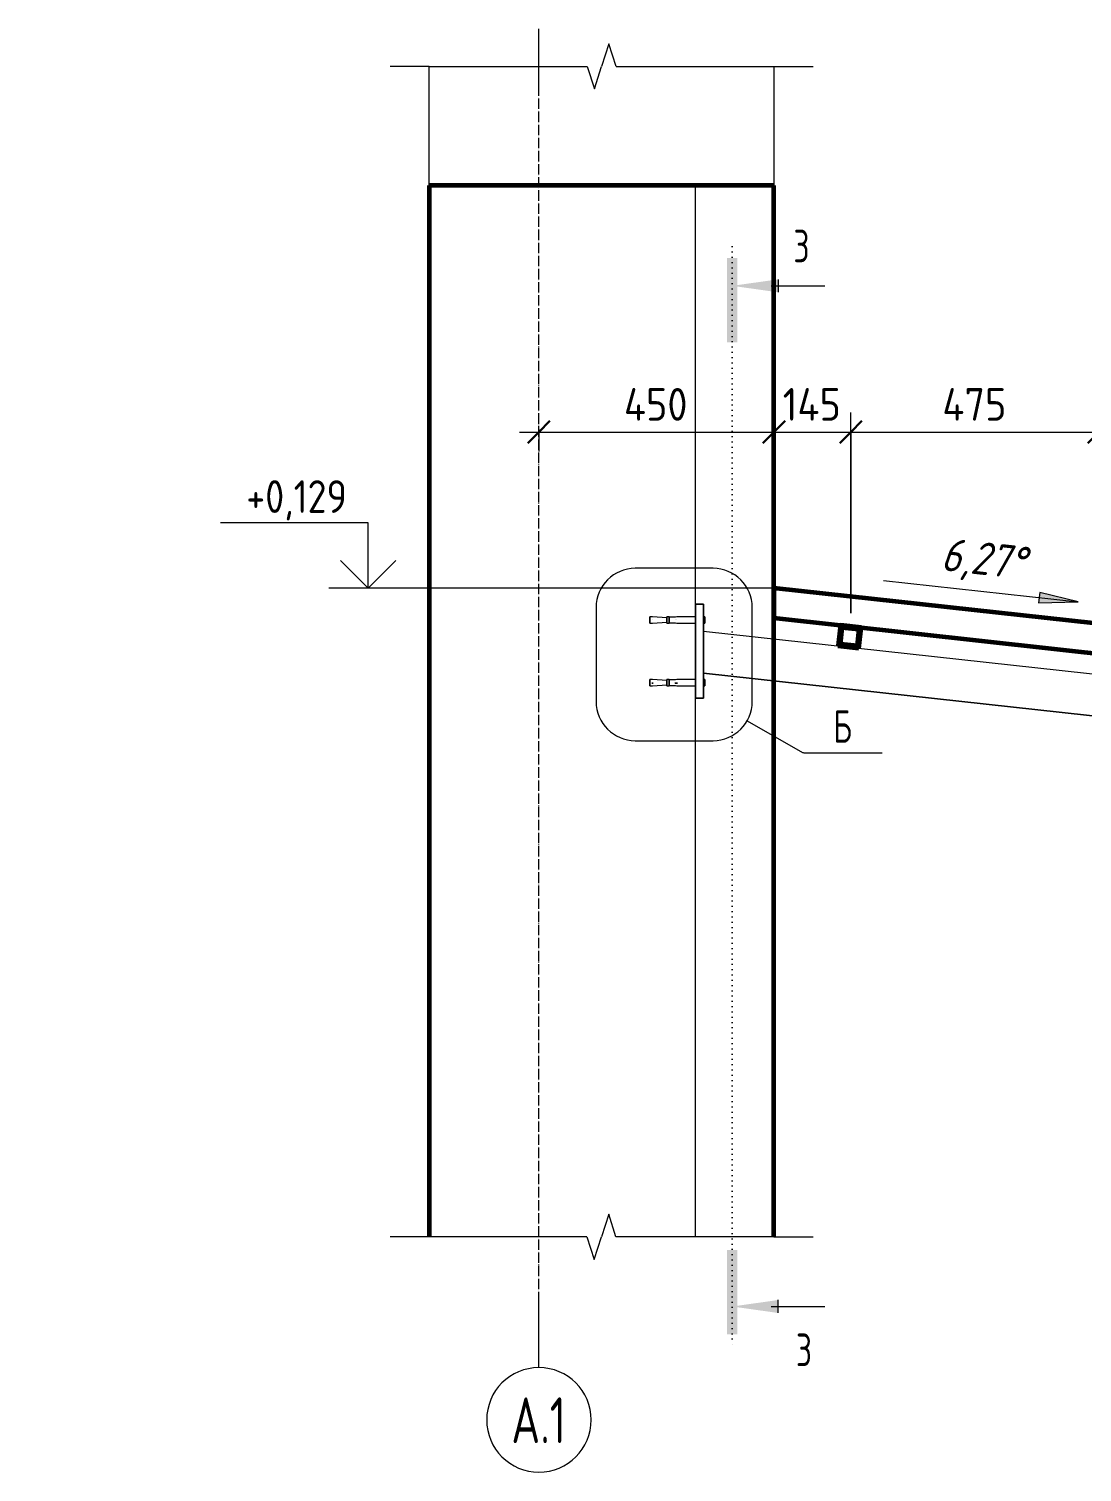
# Model space of a CAD drawing. Header units: millimetres. Extents: x 37710 to 88439, y -33428 to 33849.
# Drawn here: x 72745 to 74761, y -1562 to 1200 of the extents above; entities that cross this region are included whole.
import ezdxf

# ---------------------------------------------------------------- set-up
doc = ezdxf.new("R2010")
doc.units = ezdxf.units.MM
doc.linetypes.add('02 Штрихпунктирная _20 мм_', pattern=[25, 20, -2.5, 0, -2.5])
doc.linetypes.add('04 Пунктир 10мм', pattern=[10, 0, -10])
for name, color, linetype, lineweight in [('AA_Dim', 7, 'Continuous', 9), ('AA_Dim-25', 7, 'Continuous', 9), ('AA_Oformlenie', 7, 'Continuous', 9), ('AA_Razrez', 7, 'Continuous', 9), ('AA_Vinoska', 7, 'Continuous', 9), ('AA_Visotnaya otmetka', 7, 'Continuous', 9), ('AF_Balki', 7, 'Continuous', 20), ('AF_Okno', 7, 'Continuous', 20), ('AF_Pokritie', 7, 'Continuous', 9), ('AF_Stena_Опалубка', 253, 'Continuous', 20), ('Gen_Dim', 7, 'Continuous', 9), ('Gen_Fragment', 7, 'Continuous', 9), ('KR_Detal', 7, 'Continuous', 20), ('Оси', 7, 'Continuous', 9)]:
    doc.layers.add(name, color=color, linetype=linetype, lineweight=lineweight)
doc.styles.add('ISOCPEUR', font='isocpeur.ttf', dxfattribs={"width": 0.7, "height": 87.5})
doc.styles.add('ISOCPEUR_1', font='isocpeur.ttf', dxfattribs={"width": 0.9, "height": 62.5})
doc.styles.add('ISOCPEUR_2', font='isocpeur.ttf', dxfattribs={"width": 0.85, "height": 62.5})
doc.styles.add('ISOCPEUR_4', font='isocpeur.ttf', dxfattribs={"width": 0.7, "height": 62.5})
doc.styles.add('ISOCPEUR_I', font='isocpeui.ttf', dxfattribs={"width": 0.85, "height": 62.5})
doc.dimstyles.new('05_Округл_5мм__прозр_', dxfattribs={"dimscale": 304.8, "dimtxt": 62.248823, "dimasz": 0.139436, "dimexe": 0.123031, "dimexo": 0.082021, "dimgap": 0.008202, "dimtad": 1, "dimdec": 0, "dimrnd": 5, "dimdsep": 46, "dimtxsty": 'ISOCPEUR_1', "dimblk1": 'OBLIQUE', "dimblk2": 'OBLIQUE', "dimsah": 1, "dimcen": 0.09, "dimdle": 0.123031, "dimazin": 0, "dimtfac": 1, "dimtdec": 4, "dimtix": 1, "dimtmove": 0, "dimatfit": 3, "dimfxl": 1, "dimtvp": 1, "dimtolj": 1, "dimtzin": 0, "dimlwd": 18, "dimlwe": 18, "dimarcsym": 2})

# ---------------------------------------------------------------- blocks, each defined once
blk = doc.blocks.new('231_Отверстие прямоугольное в стене _Окно_Стена_ - Отверстие прямоугольное-3828284-Разрез 2 Опл1')
at = {"layer": 'AF_Okno', "lineweight": 9}
blk.add_line((30935, 900), (30935, 1128.261358), dxfattribs=at)
blk = doc.blocks.new('354_Прокат Лист _НесКаркас_РабПлоск_ - 354_Прокат Лист _НесКаркас_РабПлоск_-3859046-Разрез 2 Опл1')
at = {"layer": 'AF_Balki'}
for p, q in [((31445, 74.7), (31445, 98.7)), ((31445, 98.7), (31460, 98.7)), ((31460, 98.7), (31445, 98.7)), ((31445, 98.7), (31445, -81.3)), ((31460, 98.7), (31460, 74.7)), ((31460, -81.3), (31460, 98.7)), ((31445, -45.3), (31445, 62.7)), ((31460, 62.7), (31460, -45.3)), ((31445, -81.3), (31445, -57.3)), ((31460, -81.3), (31445, -81.3)), ((31445, -81.3), (31460, -81.3)), ((31460, -57.3), (31460, -81.3))]:
    blk.add_line(p, q, dxfattribs=at)
blk = doc.blocks.new('354_Анкер клиновой _СоедНесК_РабПлоск_ - M12x120_20-V66-Разрез 2 Опл1')
at = {"layer": 'KR_Detal'}
for p, q in [((31362.5, 74.7), (31357.7, 74.7)), ((31357.7, 68.7), (31357.7, 74.5)), ((31357.7, 74.5), (31357.7, 68.7)), ((31357.7, 68.7), (31357.7, 66)), ((31357.7, 66), (31357.7, 68.7)), ((31357.7, 65.7), (31357.7, 62.9)), ((31357.7, 62.9), (31357.7, 65.7)), ((31357.7, 62.7), (31362.5, 62.7)), ((31389.7, 72.9), (31362.5, 74.7)), ((31362.5, 68.7), (31362.5, 68.7)), ((31362.5, 68.7), (31362.5, 68.7)), ((31362.5, 62.7), (31389.7, 64.5)), ((31389.7, 68.7), (31389.7, 74.5)), ((31389.7, 74.5), (31389.7, 68.7)), ((31389.7, 68.7), (31389.7, 72.7)), ((31389.7, 72.7), (31389.7, 68.7)), ((31389.7, 68.7), (31389.7, 65.9)), ((31389.7, 65.9), (31389.7, 68.7)), ((31389.7, 68.7), (31389.7, 66)), ((31389.7, 66), (31389.7, 68.7)), ((31389.7, 65.7), (31389.7, 64.6)), ((31389.7, 64.6), (31389.7, 65.7)), ((31389.7, 65.7), (31389.7, 62.9)), ((31389.7, 62.9), (31389.7, 65.7)), ((31394.5, 68.7), (31394.5, 74.5)), ((31394.5, 74.5), (31394.5, 68.7)), ((31406.7, 74.1), (31394.5, 74.1)), ((31394.5, 68.7), (31394.5, 73.9)), ((31394.5, 73.9), (31394.5, 68.7)), ((31394.5, 68.7), (31394.5, 66)), ((31394.5, 66), (31394.5, 68.7)), ((31394.5, 68.7), (31394.5, 66)), ((31394.5, 66), (31394.5, 68.7)), ((31394.5, 66), (31394.5, 63.5)), ((31394.5, 63.5), (31394.5, 66)), ((31394.5, 65.7), (31394.5, 62.9)), ((31394.5, 62.9), (31394.5, 65.7)), ((31394.5, 63.3), (31406.7, 63.3)), ((31409.1, 74.7), (31406.7, 74.1)), ((31406.7, 68.7), (31406.7, 68.7)), ((31406.7, 68.7), (31406.7, 68.7)), ((31406.7, 63.3), (31409.1, 62.7)), ((31445, 74.7), (31409.1, 74.7)), ((31409.1, 68.7), (31409.1, 68.7)), ((31409.1, 68.7), (31409.1, 68.7)), ((31409.1, 62.7), (31445, 62.7)), ((31462.5, 74.7), (31460, 74.7)), ((31460, 62.7), (31462.5, 62.7)), ((31462.5, 68.7), (31462.5, 74.5)), ((31462.5, 74.5), (31462.5, 68.7)), ((31462.5, 68.7), (31462.5, 62.9)), ((31462.5, 62.9), (31462.5, 68.7))]:
    blk.add_line(p, q, dxfattribs=at)
blk = doc.blocks.new('354_Анкер клиновой _СоедНесК_РабПлоск_ - M12x120_20-V67-Разрез 2 Опл1')
at = {"layer": 'KR_Detal'}
for p, q in [((31362.5, 74.7), (31357.7, 74.7)), ((31357.7, 68.7), (31357.7, 74.7)), ((31357.7, 74.5), (31357.7, 68.7)), ((31357.7, 68.7), (31357.7, 66)), ((31357.7, 62.7), (31357.7, 68.7)), ((31357.7, 65.7), (31357.7, 62.9)), ((31357.7, 62.7), (31362.5, 62.7)), ((31389.7, 72.9), (31362.5, 74.7)), ((31362.5, 68.7), (31362.5, 68.7)), ((31362.5, 68.7), (31362.5, 68.7)), ((31362.5, 62.7), (31389.7, 64.5)), ((31394.5, 74.7), (31389.7, 74.7)), ((31389.7, 68.7), (31389.7, 74.7)), ((31389.7, 74.5), (31389.7, 68.7)), ((31389.7, 68.7), (31389.7, 72.7)), ((31389.7, 72.7), (31389.7, 68.7)), ((31389.7, 68.7), (31389.7, 65.9)), ((31389.7, 65.9), (31389.7, 68.7)), ((31389.7, 68.7), (31389.7, 66)), ((31389.7, 62.7), (31389.7, 68.7)), ((31389.7, 65.7), (31389.7, 64.6)), ((31389.7, 64.6), (31389.7, 65.7)), ((31389.7, 65.7), (31389.7, 62.9)), ((31389.7, 62.7), (31394.5, 62.7)), ((31394.5, 74.7), (31394.5, 68.7)), ((31394.5, 68.7), (31394.5, 74.5)), ((31406.7, 74.1), (31394.5, 74.1)), ((31394.5, 68.7), (31394.5, 73.9)), ((31394.5, 73.9), (31394.5, 68.7)), ((31394.5, 68.7), (31394.5, 66)), ((31394.5, 66), (31394.5, 68.7)), ((31394.5, 68.7), (31394.5, 62.7)), ((31394.5, 66), (31394.5, 68.7)), ((31394.5, 66), (31394.5, 63.5)), ((31394.5, 63.5), (31394.5, 66)), ((31394.5, 62.9), (31394.5, 65.7)), ((31394.5, 63.3), (31406.7, 63.3)), ((31409.1, 74.7), (31406.7, 74.1)), ((31406.7, 68.7), (31406.7, 68.7)), ((31406.7, 68.7), (31406.7, 68.7)), ((31406.7, 63.3), (31409.1, 62.7)), ((31445, 74.7), (31409.1, 74.7)), ((31409.1, 68.7), (31409.1, 68.7)), ((31409.1, 68.7), (31409.1, 68.7)), ((31409.1, 62.7), (31445, 62.7)), ((31462.5, 74.7), (31460, 74.7)), ((31460, 62.7), (31462.5, 62.7)), ((31462.5, 74.7), (31462.5, 68.7)), ((31462.5, 68.7), (31462.5, 74.5)), ((31462.5, 68.7), (31462.5, 62.7)), ((31462.5, 62.9), (31462.5, 68.7))]:
    blk.add_line(p, q, dxfattribs=at)
blk = doc.blocks.new('354_Анкер клиновой _СоедНесК_РабПлоск_ - M12x120_20-V68-Разрез 2 Опл1')
at = {"layer": 'KR_Detal'}
for p, q in [((31362.5, -45.3), (31357.7, -45.3)), ((31357.7, -51.3), (31357.7, -45.5)), ((31357.7, -45.5), (31357.7, -51.3)), ((31357.7, -51.3), (31357.7, -57.1)), ((31357.7, -57.1), (31357.7, -51.3)), ((31389.7, -47.1), (31362.5, -45.3)), ((31362.5, -51.3), (31362.5, -53.4)), ((31362.5, -53.4), (31362.5, -51.3)), ((31362.5, -51.3), (31362.5, -51.3)), ((31362.5, -53.4), (31362.5, -53.4)), ((31389.7, -51.3), (31389.7, -45.5)), ((31389.7, -45.5), (31389.7, -51.3)), ((31389.7, -51.3), (31389.7, -47.3)), ((31389.7, -47.3), (31389.7, -51.3)), ((31389.7, -51.3), (31389.7, -53.4)), ((31389.7, -53.4), (31389.7, -51.3)), ((31389.7, -51.3), (31389.7, -57.1)), ((31389.7, -57.1), (31389.7, -51.3)), ((31389.7, -53.4), (31389.7, -55.4)), ((31389.7, -55.4), (31389.7, -53.4)), ((31394.5, -51.3), (31394.5, -45.5)), ((31394.5, -45.5), (31394.5, -51.3)), ((31406.7, -45.9), (31394.5, -45.9)), ((31394.5, -51.3), (31394.5, -46.1)), ((31394.5, -46.1), (31394.5, -51.3)), ((31394.5, -51.3), (31394.5, -56.5)), ((31394.5, -56.5), (31394.5, -51.3)), ((31394.5, -51.3), (31394.5, -57.1)), ((31394.5, -57.1), (31394.5, -51.3)), ((31409.1, -45.3), (31406.7, -45.9)), ((31406.7, -51.3), (31406.7, -53.2)), ((31406.7, -53.2), (31406.7, -51.3)), ((31406.7, -51.3), (31406.7, -51.3)), ((31406.7, -53.4), (31406.7, -53.4)), ((31445, -45.3), (31409.1, -45.3)), ((31409.1, -51.3), (31409.1, -53.4)), ((31409.1, -53.4), (31409.1, -51.3)), ((31409.1, -51.3), (31409.1, -51.3)), ((31409.1, -53.4), (31409.1, -53.4)), ((31462.5, -45.3), (31460, -45.3)), ((31462.5, -51.3), (31462.5, -45.5)), ((31462.5, -45.5), (31462.5, -51.3)), ((31462.5, -51.3), (31462.5, -57.1)), ((31462.5, -57.1), (31462.5, -51.3)), ((31357.7, -57.3), (31362.5, -57.3)), ((31362.5, -57.3), (31389.7, -55.5)), ((31394.5, -56.7), (31406.7, -56.7)), ((31406.7, -56.7), (31409.1, -57.3)), ((31409.1, -57.3), (31445, -57.3)), ((31460, -57.3), (31462.5, -57.3))]:
    blk.add_line(p, q, dxfattribs=at)
blk = doc.blocks.new('354_Анкер клиновой _СоедНесК_РабПлоск_ - M12x120_20-V69-Разрез 2 Опл1')
at = {"layer": 'KR_Detal'}
for p, q in [((31362.5, -45.3), (31357.7, -45.3)), ((31357.7, -51.3), (31357.7, -45.3)), ((31357.7, -45.5), (31357.7, -51.3)), ((31357.7, -51.3), (31357.7, -57.1)), ((31357.7, -57.3), (31357.7, -51.3)), ((31389.7, -47.1), (31362.5, -45.3)), ((31362.5, -51.3), (31362.5, -53.4)), ((31362.5, -53.4), (31362.5, -51.3)), ((31362.5, -51.3), (31362.5, -51.3)), ((31394.5, -45.3), (31389.7, -45.3)), ((31389.7, -51.3), (31389.7, -45.3)), ((31389.7, -45.5), (31389.7, -51.3)), ((31389.7, -51.3), (31389.7, -47.3)), ((31389.7, -47.3), (31389.7, -51.3)), ((31389.7, -51.3), (31389.7, -53.4)), ((31389.7, -53.4), (31389.7, -51.3)), ((31389.7, -51.3), (31389.7, -57.1)), ((31389.7, -57.3), (31389.7, -51.3)), ((31389.7, -53.4), (31389.7, -55.4)), ((31389.7, -55.4), (31389.7, -53.4)), ((31394.5, -45.3), (31394.5, -51.3)), ((31394.5, -51.3), (31394.5, -45.5)), ((31406.7, -45.9), (31394.5, -45.9)), ((31394.5, -51.3), (31394.5, -46.1)), ((31394.5, -46.1), (31394.5, -51.3)), ((31394.5, -51.3), (31394.5, -56.5)), ((31394.5, -56.5), (31394.5, -51.3)), ((31394.5, -51.3), (31394.5, -57.3)), ((31394.5, -57.1), (31394.5, -51.3)), ((31409.1, -45.3), (31406.7, -45.9)), ((31406.7, -51.3), (31406.7, -53.4)), ((31406.7, -53.2), (31406.7, -51.3)), ((31406.7, -51.3), (31406.7, -51.3)), ((31445, -45.3), (31409.1, -45.3)), ((31409.1, -51.3), (31409.1, -53.4)), ((31409.1, -53.4), (31409.1, -51.3)), ((31409.1, -51.3), (31409.1, -51.3)), ((31462.5, -45.3), (31460, -45.3)), ((31462.5, -45.3), (31462.5, -51.3)), ((31462.5, -51.3), (31462.5, -45.5)), ((31462.5, -51.3), (31462.5, -57.3)), ((31462.5, -57.1), (31462.5, -51.3)), ((31357.7, -57.3), (31362.5, -57.3)), ((31362.5, -57.3), (31389.7, -55.5)), ((31389.7, -57.3), (31394.5, -57.3)), ((31394.5, -56.7), (31406.7, -56.7)), ((31406.7, -56.7), (31409.1, -57.3)), ((31409.1, -57.3), (31445, -57.3)), ((31460, -57.3), (31462.5, -57.3))]:
    blk.add_line(p, q, dxfattribs=at)
blk = doc.blocks.new('011_ЛинияОбрыва _ЭлУзла_Линия_ - Тип 1-3698684-Разрез 2 Опл1')
at = {"layer": 'AA_Oformlenie'}
for p, q in [((30935, 1128.3), (31237.5, 1128.3)), ((31293.2, 1128.3), (31595, 1128.3))]:
    blk.add_line(p, q, dxfattribs=at)
blk = doc.blocks.new('Ось сетки - d_4мм-2765513-Разрез 2 Опл1')
at = {"layer": 'Оси'}
for start, end in [(0, 180), (0, 180), (180, 360), (180, 360)]:
    blk.add_arc((31145, -1462.3), 100, start, end, dxfattribs=at)
blk = doc.blocks.new('DIMBLOCK43-Разрез 2 Опл1')
at = {"layer": 'AA_Dim-25', "lineweight": 30}
for p, q in [((73721.4, 428.4), (73742.6, 449.7)), ((74171.4, 428.4), (74192.6, 449.7)), ((73721.4, 428.4), (73700.1, 407.2)), ((74171.4, 428.4), (74150.1, 407.2))]:
    blk.add_line(p, q, dxfattribs=at)
at = {"layer": 'AA_Dim-25', "lineweight": 18}
for p, q in [((73683.9, 428.4), (74171.4, 428.4)), ((73721.4, 433.5), (73721.4, 390.9)), ((73721.4, 428.4), (73721.4, 433.5)), ((74171.4, 433.5), (74171.4, 390.9)), ((74171.4, 428.4), (74171.4, 433.5))]:
    blk.add_line(p, q, dxfattribs=at)
at = {"layer": 'AA_Dim-25', "color": 0, "lineweight": 18, "insert": (73884.1, 512.6), "char_height": 62.5, "width": 149.397, "attachment_point": 1, "line_spacing_factor": 1.149209, "style": 'ISOCPEUR_1'}
blk.add_mtext('450', dxfattribs=at)
blk = doc.blocks.new('_Oblique')
at = {"color": 0, "linetype": 'ByBlock', "lineweight": -2}
blk.add_line((-0.5, -0.5), (0.5, 0.5), dxfattribs=at)
blk = doc.blocks.new('DIMBLOCK44-Разрез 2 Опл1')
at = {"layer": 'AA_Dim-25', "lineweight": 30}
for p, q in [((74171.4, 428.4), (74192.6, 449.7)), ((74318.5, 428.4), (74339.8, 449.7)), ((74171.4, 428.4), (74150.1, 407.2)), ((74318.5, 428.4), (74297.3, 407.2))]:
    blk.add_line(p, q, dxfattribs=at)
at = {"layer": 'AA_Dim-25', "lineweight": 18}
for p, q in [((74318.5, 81.5), (74318.5, 465.9)), ((74171.4, 433.5), (74171.4, 390.9)), ((74171.4, 428.4), (74171.4, 433.5)), ((74171.4, 428.4), (74318.5, 428.4)), ((74318.5, 428.4), (74318.5, 81.5))]:
    blk.add_line(p, q, dxfattribs=at)
at = {"layer": 'AA_Dim-25', "color": 0, "lineweight": 18, "insert": (74188.1, 512.6), "char_height": 62.5, "width": 136.469, "attachment_point": 1, "line_spacing_factor": 1.149209, "style": 'ISOCPEUR_1'}
blk.add_mtext('145', dxfattribs=at)
blk = doc.blocks.new('DIMBLOCK45-Разрез 2 Опл1')
at = {"layer": 'AA_Dim-25', "lineweight": 18}
for p, q in [((74318.5, 81.5), (74318.5, 465.9)), ((74793.5, 29.3), (74793.5, 465.9)), ((74318.5, 428.4), (74793.5, 428.4)), ((74318.5, 428.4), (74318.5, 81.5)), ((74793.5, 428.4), (74793.5, 29.3))]:
    blk.add_line(p, q, dxfattribs=at)
at = {"layer": 'AA_Dim-25', "lineweight": 30}
for p, q in [((74318.5, 428.4), (74339.8, 449.7)), ((74793.5, 428.4), (74814.8, 449.7)), ((74318.5, 428.4), (74297.3, 407.2)), ((74793.5, 428.4), (74772.3, 407.2))]:
    blk.add_line(p, q, dxfattribs=at)
at = {"layer": 'AA_Dim-25', "color": 0, "lineweight": 18, "insert": (74493.8, 512.6), "char_height": 62.5, "width": 149.397, "attachment_point": 1, "line_spacing_factor": 1.149209, "style": 'ISOCPEUR_1'}
blk.add_mtext('475', dxfattribs=at)
blk = doc.blocks.new('Высотные отметки - Стрелка вверх-400292-Разрез 2 Опл1')
at = {"layer": 'AA_Vinoska'}
for p, q in [((33581, 61), (33863.5, 61)), ((33581, -64), (33581, 61)), ((33581, -64), (33528, -11)), ((33581, -64), (33634, -11)), ((33506, -64), (33656, -64))]:
    blk.add_line(p, q, dxfattribs=at)
blk = doc.blocks.new('Разрез - Номер узла_ сзади-394133-Разрез 2 Опл1')
at = {"layer": 'AA_Razrez'}
for points in [[(33404.9, 600), (33424.8, 600), (33424.8, 761.4), (33404.9, 761.4)], [(33503.3, 695.8), (33503.3, 720.6), (33415, 708.2)]]:
    blk.add_hatch(color=256, dxfattribs=at).paths.add_polyline_path(points)
for p, q in [((33503.3, 720.6), (33503.3, 695.8)), ((33490, 708.2), (33592.4, 708.2))]:
    blk.add_line(p, q, dxfattribs=at)
blk = doc.blocks.new('Разрез - Номер узла_ спереди-394134-Разрез 2 Опл1')
at = {"layer": 'AA_Razrez'}
for points in [[(33404.9, -1613.8), (33424.8, -1613.8), (33424.8, -1775.2), (33404.9, -1775.2)], [(33503.3, -1709.6), (33503.3, -1734.5), (33415, -1722.1)]]:
    blk.add_hatch(color=256, dxfattribs=at).paths.add_polyline_path(points)
for p, q in [((33503.3, -1734.5), (33503.3, -1709.6)), ((33490, -1722.1), (33592.4, -1722.1))]:
    blk.add_line(p, q, dxfattribs=at)
blk = doc.blocks.new('Вид узла - Номер узла 6мм-393529-Разрез 2 Опл1')
at = {"layer": 'Gen_Fragment'}
blk.add_line((31652.5, -185.3), (31802.5, -185.3), dxfattribs=at)

msp = doc.modelspace()

# ---------------------------------------------------------------- linework, layer by layer
at = {"layer": 'AA_Razrez', "linetype": '04 Пунктир 10мм'}
msp.add_line((74091.3632, 783.2174), (74091.3632, -1320.2913), dxfattribs=at)
at = {"layer": 'AA_Vinoska'}
for p, q in [((73855.4404, 1171.5864), (73841.3632, 1128.2614)), ((73869.5175, 1128.2614), (73855.4404, 1171.5864)), ((73511.3632, 1128.2614), (73436.3632, 1128.2614)), ((73813.8632, 1128.2614), (73827.6132, 1084.9601)), ((73827.6132, 1084.9601), (73841.3632, 1128.2614)), ((74171.3632, 1128.2614), (74246.3632, 1128.2614)), ((73855.1132, -1068.4374), (73841.3632, -1111.7386)), ((73868.8632, -1111.7386), (73855.1132, -1068.4374)), ((73511.3632, -1111.7386), (73436.3632, -1111.7386)), ((73813.2089, -1111.7386), (73827.286, -1155.0637)), ((73827.286, -1155.0637), (73841.3632, -1111.7386)), ((74171.3632, -1111.7386), (74246.3632, -1111.7386))]:
    msp.add_line(p, q, dxfattribs=at)
at = {"layer": 'AA_Visotnaya otmetka'}
for p, q in [((73636.7372, 129.4596), (73394.1982, 129.4596)), ((74171.3632, 129.4596), (73636.7372, 129.4596))]:
    msp.add_line(p, q, dxfattribs=at)
at = {"layer": 'AF_Balki', "lineweight": 60}
for p, q in [((74298.6671, 58.6927), (74294.2986, 18.932)), ((74338.4279, 54.3242), (74298.6671, 58.6927)), ((74298.7115, 22.4712), (74302.2063, 54.2798)), ((74302.2063, 54.2798), (74334.0149, 50.785)), ((74334.0149, 50.785), (74330.5201, 18.9764)), ((74334.0593, 14.5634), (74338.4279, 54.3242)), ((74294.2986, 18.932), (74334.0593, 14.5634)), ((74330.5201, 18.9764), (74298.7115, 22.4712))]:
    msp.add_line(p, q, dxfattribs=at)
at = {"layer": 'AF_Balki'}
for p, q in [((74036.3632, 47.2769), (75790.1031, -145.4393)), ((74036.3632, 47.2769), (75790.1031, -145.4393)), ((74036.3632, -33.2047), (74036.3632, 47.2769)), ((74036.3632, 47.2769), (74036.3632, -33.2047)), ((74036.3632, 41.2408), (74036.3632, -27.1686)), ((74036.3632, -27.1686), (74036.3632, 41.2408)), ((75781.3646, -224.9607), (74036.3632, -33.2047)), ((74036.3632, -33.2047), (75781.3646, -224.9607))]:
    msp.add_line(p, q, dxfattribs=at)
at = {"layer": 'AF_Pokritie', "lineweight": 60}
for p, q in [((75931.3632, -64.0067), (74171.3632, 129.4596)), ((74171.3632, 129.4596), (74171.3632, 72.4596)), ((74171.3632, 72.4596), (75931.3632, -121.0067))]:
    msp.add_line(p, q, dxfattribs=at)
at = {"layer": 'AF_Stena_Опалубка'}
for p, q in [((73511.3632, 900), (73511.3632, 1128.2614)), ((74171.3632, 1128.2614), (74171.3632, 900)), ((74171.3632, 900), (73511.3632, 900)), ((74021.3632, -1111.7386), (74021.3632, 900))]:
    msp.add_line(p, q, dxfattribs=at)
at = {"layer": 'AF_Stena_Опалубка', "lineweight": 60}
for p, q in [((74171.3632, 900), (73511.3632, 900)), ((73511.3632, 900), (73511.3632, -1111.7386)), ((74171.3632, -1111.7386), (74171.3632, 900))]:
    msp.add_line(p, q, dxfattribs=at)
at = {"layer": 'Gen_Dim'}
msp.add_line((74677.9882, 101.5618), (74753.618, 103.1817), dxfattribs=at)
at = {"layer": 'Gen_Fragment'}
for p, q in [((74054.7881, 167.6134), (73905.9122, 167.6134)), ((73830.9122, 92.6134), (73830.9122, -87.3369)), ((74129.7881, -87.3369), (74129.7881, 92.6134)), ((74119.8991, -124.5599), (74226.1051, -185.2762)), ((73905.9122, -162.3369), (74054.7881, -162.3369)), ((74226.1051, -185.2762), (74227.6917, -185.2762))]:
    msp.add_line(p, q, dxfattribs=at)
for centre, start, end in [((73905.9122, 92.6134), 90, 180), ((74054.7881, 92.6134), 0, 90), ((73905.9122, -87.3369), 180, 270), ((74054.7881, -87.3369), 270, 0)]:
    msp.add_arc(centre, 75, start, end, dxfattribs=at)
at = {"layer": 'Оси'}
for p, q in [((73721.3632, 1075.0118), (73721.3632, 1200.0118)), ((73721.3632, -1362.3139), (73721.3632, -1237.3139))]:
    msp.add_line(p, q, dxfattribs=at)
at = {"layer": 'Оси', "linetype": '02 Штрихпунктирная _20 мм_'}
msp.add_line((73721.3632, -1237.3139), (73721.3632, 1075.0118), dxfattribs=at)

# ---------------------------------------------------------------- block references
at = {"layer": 'AA_Oformlenie'}
msp.add_blockref('011_ЛинияОбрыва _ЭлУзла_Линия_ - Тип 1-3698684-Разрез 2 Опл1', (42576.3632, 0), dxfattribs=at)
at = {"layer": 'AA_Oformlenie', "rotation": 180}
msp.add_blockref('011_ЛинияОбрыва _ЭлУзла_Линия_ - Тип 1-3698684-Разрез 2 Опл1', (105106.3632, 16.5227), dxfattribs=at)
at = {"layer": 'AA_Razrez'}
for name, p in [('Разрез - Номер узла_ сзади-394133-Разрез 2 Опл1', (40676.3632, 0)), ('Разрез - Номер узла_ спереди-394134-Разрез 2 Опл1', (40676.3632, 476.7639))]:
    msp.add_blockref(name, p, dxfattribs=at)
at = {"layer": 'AA_Visotnaya otmetka', "extrusion": (0, 0, -1)}
msp.add_blockref('Высотные отметки - Стрелка вверх-400292-Разрез 2 Опл1', (-106975.1862, 193.4664), dxfattribs=at)
at = {"layer": 'AF_Balki'}
msp.add_blockref('354_Прокат Лист _НесКаркас_РабПлоск_ - 354_Прокат Лист _НесКаркас_РабПлоск_-3859046-Разрез 2 Опл1', (42576.3632, 0), dxfattribs=at)
at = {"layer": 'AF_Okno', "lineweight": 9}
msp.add_blockref('231_Отверстие прямоугольное в стене _Окно_Стена_ - Отверстие прямоугольное-3828284-Разрез 2 Опл1', (42576.3632, 0), dxfattribs=at)
at = {"layer": 'Gen_Fragment'}
msp.add_blockref('Вид узла - Номер узла 6мм-393529-Разрез 2 Опл1', (42576.3632, 0), dxfattribs=at)
at = {"layer": 'KR_Detal'}
for name in ['354_Анкер клиновой _СоедНесК_РабПлоск_ - M12x120_20-V66-Разрез 2 Опл1', '354_Анкер клиновой _СоедНесК_РабПлоск_ - M12x120_20-V67-Разрез 2 Опл1', '354_Анкер клиновой _СоедНесК_РабПлоск_ - M12x120_20-V68-Разрез 2 Опл1', '354_Анкер клиновой _СоедНесК_РабПлоск_ - M12x120_20-V69-Разрез 2 Опл1']:
    msp.add_blockref(name, (42576.3632, 0), dxfattribs=at)
at = {"layer": 'Оси'}
msp.add_blockref('Ось сетки - d_4мм-2765513-Разрез 2 Опл1', (42576.3632, 0), dxfattribs=at)

# ---------------------------------------------------------------- texts
at = {"layer": 'AA_Razrez', "char_height": 62.5, "width": 37.879734, "attachment_point": 1, "style": 'ISOCPEUR_4'}
for insert in [(74208.7164, 815.6791), (74213.51, -1297.0759)]:
    msp.add_mtext('\\fISOCPEUR|b0|i0|c204|p34|;\\W.7;3', dxfattribs=dict(at, insert=insert))
at = {"layer": 'AA_Visotnaya otmetka', "insert": (72510.04, -169.5625), "char_height": 62.5, "width": 247.983009, "attachment_point": 1, "line_spacing_factor": 1.149209, "style": 'ISOCPEUR_2', "bg_fill": 3, "box_fill_scale": 1.25, "bg_fill_color": 256, "bg_fill_true_color": 13158600, "bg_fill_transparency": 0}
msp.add_mtext('-0,064', dxfattribs=at)
at = {"layer": 'Gen_Fragment', "insert": (74284.9481, -103.9064), "char_height": 62.5, "width": 42.088594, "attachment_point": 1, "style": 'ISOCPEUR_4'}
msp.add_mtext('\\fISOCPEUR|b0|i0|c204|p34|;\\W.7;Б', dxfattribs=at)
at = {"layer": 'Оси', "char_height": 87.5, "attachment_point": 1, "style": 'ISOCPEUR'}
for s, insert, width in [('\\fISOCPEUR|b0|i0|c204|p34|;\\W.7;А', (73668.6555, -1419.2274), 67.34175), ('.1', (73724.218, -1419.2274), 60.326984)]:
    msp.add_mtext(s, dxfattribs=dict(at, insert=insert, width=width))

# ---------------------------------------------------------------- dimensions: what is measured, and where the dimension line sits
at = {"layer": 'AA_Dim', "lineweight": 18}
for base, p1, p2, override, picture, middle in [((74171.3632, 428.4403), (73721.3632, 458.4924), (74171.3632, 458.4924), {"dimpost": '<>', "dimfxl": 450}, 'DIMBLOCK43-Разрез 2 Опл1', (73946.3632, 462.1903)), ((74318.5475, 428.4403), (74171.3632, 458.4924), (74318.5475, 56.5085), {"dimpost": '<>', "dimfxl": 428.0821}, 'DIMBLOCK44-Разрез 2 Опл1', (74244.9554, 462.1903)), ((74793.5475, 428.4403), (74318.5475, 56.5085), (74793.5475, 4.3113), {"dimpost": '<>', "dimfxl": 477.859333}, 'DIMBLOCK45-Разрез 2 Опл1', (74556.0475, 462.1903))]:
    dim = msp.add_linear_dim(base=base, p1=p1, p2=p2, dimstyle='05_Округл_5мм__прозр_', override=override, dxfattribs=at)
    dim.commit()
    dim.dimension.update_dxf_attribs({"geometry": picture, "text_midpoint": middle})

# ---------------------------------------------------------------- next in the draw order: texts
at = {"layer": 'AA_Visotnaya otmetka', "insert": (73161.1526, 336.1131), "char_height": 62.5, "width": 229.30959, "attachment_point": 1, "line_spacing_factor": 1.149209, "style": 'ISOCPEUR_2', "bg_fill": 3, "box_fill_scale": 1.25, "bg_fill_color": 256, "bg_fill_true_color": 13158600, "bg_fill_transparency": 0}
msp.add_mtext('+0,129', dxfattribs=at)
at = {"layer": 'Gen_Dim', "insert": (74496.476, 226.1684), "char_height": 62.5, "width": 195.697435, "attachment_point": 1, "rotation": 353.727, "line_spacing_factor": 1.149209, "style": 'ISOCPEUR_I', "bg_fill": 3, "box_fill_scale": 1.25, "bg_fill_color": 256, "bg_fill_true_color": 13158600, "bg_fill_transparency": 0}
msp.add_mtext('6,27°', dxfattribs=at)

# ---------------------------------------------------------------- next in the draw order: hatches: boundary and pattern name
at = {"layer": 'Gen_Dim'}
msp.add_hatch(color=256, dxfattribs=at).paths.add_polyline_path([(74753.618, 103.1817), (74680.146, 121.1915), (74677.9882, 101.5618)])

# ---------------------------------------------------------------- next in the draw order: linework, layer by layer
for p, q in [((74380.8633, 144.1564), (74753.618, 103.1817)), ((74680.146, 121.1915), (74677.9882, 101.5618)), ((74753.618, 103.1817), (74680.146, 121.1915))]:
    msp.add_line(p, q, dxfattribs=at)

doc.saveas('drawing.dxf')
